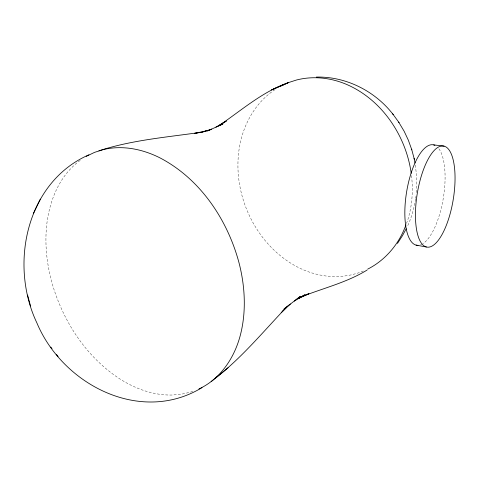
<?xml version="1.0" encoding="UTF-8"?>
<svg xmlns="http://www.w3.org/2000/svg" width="479" height="479" viewBox="0 0 479 479"><rect width="100%" height="100%" fill="white"/><g stroke="black" fill="none" stroke-linecap="round" stroke-linejoin="round"><path stroke-width="0.36" stroke-dasharray="2.4 1.8" d="M416.407 192.6L416.844 178.032L415.263 164.501M415.55 199.102C414.012 208.688 411.401 218.19 407.138 226.926M415.676 198.384L416.173 195.486M406.467 223.495L407.497 220.765A106.386 90.8 63 0 0 411.395 174.697M80.203 160.399C60.138 174.829 49.9 199.282 46.918 223.202A137.341 100.267 61.9 0 0 52.977 286.238C64.33 323.397 87.286 357.879 120.211 379.158A119.445 86.25 61.7 0 0 172.356 395.019L181.361 394.217L190.277 392.211L194.282 390.708M275.03 89.633C256.762 101.476 244.979 121.492 240.344 142.491A107.422 92.597 61.9 0 0 241.626 194.199C249.463 224.525 269.306 252.229 297.285 266.923A93.662 80.059 61.6 0 0 343.527 276.179L351.652 274.826L359.735 272.503L363.687 270.827M438.902 148.765A50.9 18.609 -80.7 0 1 443.207 198.779A50.9 18.609 -80.7 0 1 422.861 243.709M421.849 244.29A50.9 18.609 -80.7 0 1 420.526 244.865"/><path stroke-width="0.72" d="M88.902 154.819C26.129 182.289 9.089 264.665 36.877 322.894C62.743 384.727 140.634 424.951 201.994 387.631M405.958 224.861C399.264 243.685 385.583 260.133 367.644 269.156M40.344 199.12L33.291 213.628M406.186 228.824L402.504 235.62L397.462 243.422M198.953 388.948C221.112 378.703 235.273 356.472 240.811 333.3A135.647 97.782 62.6 0 0 238.949 262.54C227.315 219.334 200 178.613 159.639 157.699A120.361 87.549 62.8 0 0 103.344 149.58L94.579 152.358L86.214 156.37M282.616 311.14L286.562 307.165C263.312 331.534 241.751 357.861 214.951 378.53M281.185 312.631L290.388 304.045L284.053 308.955L300.495 296.256L294.244 301.099L304.86 294.765L298.154 298.68L308.931 293.639L301.818 296.651C323.642 288.023 346.922 282.46 367.076 270.06M211.167 381.613L228.07 367.782M281.233 85.915L288.37 82.622L296.417 80.029A94.225 80.999 63.3 0 1 345.94 84.142C378.733 98.033 401.845 129.641 409.521 163.926A106.386 90.8 63 0 1 411.21 173.278M208.67 130.45L222.873 124.007L215.951 127.127L226.333 121.067L219.675 125.163C241.883 109.978 262.612 91.663 288.37 82.622L271.581 89.932L284.436 84.292M207.203 131.126L211.592 129.144L201.425 132.366L206.641 130.803L194.45 133.39M98.919 150.813C132.072 139.97 167.003 137.239 201.324 132.246L194.426 133.425M316.308 77.083C346.077 76.335 375.225 91.166 393.271 114.649M433.711 144.898L444.075 146.137A51.217 18.232 -80.7 0 1 446.194 225.657A51.217 18.232 -80.7 0 1 415.479 217.915A51.217 18.232 -80.7 0 1 444.075 146.137M416.149 245.122L426.37 246.99M50.774 347.089L51.989 348.634M56.384 354.376L58.073 356.538M398.678 122.121L404.102 131.174L408.3 140.078L411.814 149.855M392.624 113.768L399.067 122.642M27.572 295.028L30.524 306.009M414.078 158.333L415.012 163.046M411.629 149.185L414.371 159.417M417.957 245.344A50.9 18.609 -80.7 0 1 406.725 191.235A50.9 18.609 -80.7 0 1 434.878 145.299"/></g></svg>
